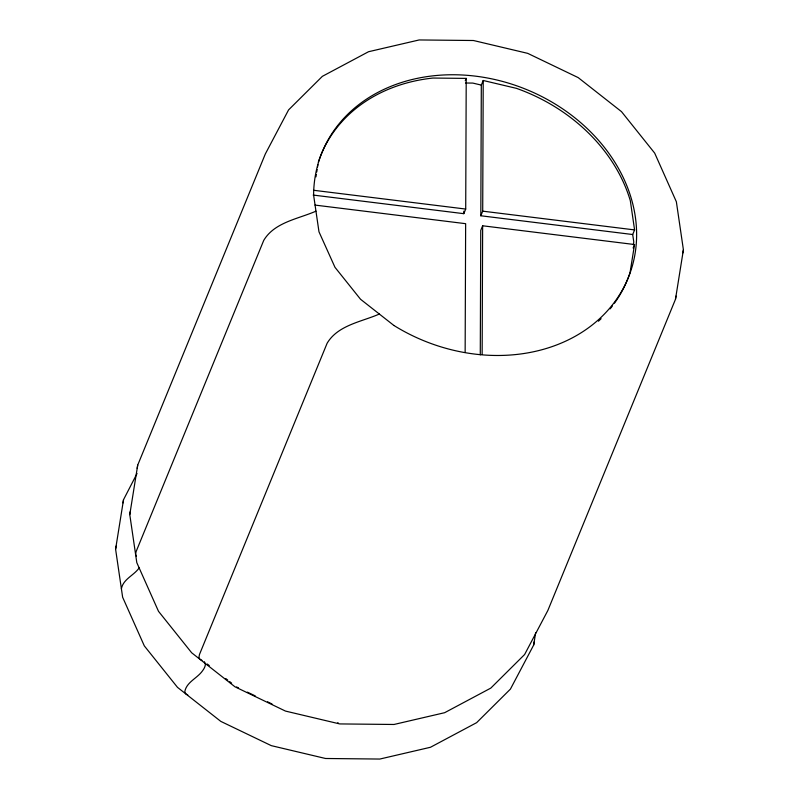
<?xml version="1.0" encoding="UTF-8"?>
<svg xmlns="http://www.w3.org/2000/svg" width="799" height="799" viewBox="0 0 799 799"><rect width="100%" height="100%" fill="white"/><g stroke="black" fill="none" stroke-linecap="round" stroke-linejoin="round"><path stroke-width="1.2" d="M313.168 195.066L463.81 213.673L463.82 211.176M465.148 351.86L465.647 223.68L314.996 205.083M463.81 213.673L465.707 209.058L466.216 78.392L432.898 78.052A165.453 135.7 22.3 0 0 318.312 162.197M480.279 354.836L480.758 230.392L482.646 225.787L634.536 244.534L630.041 272.649A165.453 135.7 22.3 0 1 614.491 303.171M632.698 234.526L480.818 215.77L481.318 85.094L483.215 80.489L516.494 88.369A165.453 135.7 22.3 0 1 630.321 200.719L634.586 229.912L632.698 234.526L633.787 241.977L633.407 244.364M482.147 353.967L482.646 225.787M480.818 215.77L482.706 211.156L483.215 80.489M534.211 641.797L533.682 645.023L510.431 689.088L476.633 722.666L430.461 747.275L379.825 759.05L325.543 758.491L271.3 745.647L220.804 721.387L177.498 687.36L144.319 645.892L122.637 597.243L115.595 549.193L123.525 499.695L137.038 473.507M129.778 514.616L137.708 465.128L265.318 153.977L288.569 109.912L322.367 76.334L368.539 51.725L419.175 39.95L473.457 40.509L527.7 53.353L578.196 77.613L621.502 111.64L654.681 153.108L676.363 201.757L683.405 249.807L675.475 299.305L547.864 610.456L524.613 654.521L490.816 688.099L444.644 712.698L394.007 724.473L339.725 723.924L285.483 711.08L234.986 686.81L191.67 652.783L158.502 611.315L136.809 562.666L129.778 514.616L130.277 511.55M315.965 176.859L316.364 174.412M316.754 171.975L317.143 169.528M317.533 167.081L317.922 164.644M533.682 645.023L535.64 632.808M122.996 502.921L123.525 499.695M115.595 549.193L116.095 546.116M137.178 468.354L137.708 465.128M682.905 252.883L683.405 249.807M675.475 299.305L676.004 296.079M121.398 588.833C123.126 579.075 133.972 575.44 139.206 567.859M465.268 80.689L466.216 78.392M633.118 248L634.536 244.534M315.955 211.166C298.287 218.936 274.556 222.192 263.74 240.379L136.13 551.53L135.58 554.256L136.419 556.304M379.345 314.037C361.667 321.807 337.937 325.063 327.121 343.25L199.51 654.401L198.961 657.128L199.8 659.175L201.967 660.383M465.537 83.006L472.828 83.086L481.318 85.094M313.817 190.302L465.707 209.058M482.706 211.156L634.586 229.912M337.667 722.825L338.237 722.905M238.452 687.829L236.514 686.98M247.4 692.134L255.221 695.889M267.515 701.802L271.99 703.949M187.785 694.96L185.618 693.742L184.789 691.704C186.507 681.947 197.353 678.311 202.586 670.731A22.821 8.669 -31.6 0 0 205.333 664.039L204.394 661.752M207.311 664.039L209.258 665.577M225.807 678.571L227.755 680.099M229.703 681.627L231.65 683.155M612.344 306.057A165.453 135.7 22.3 0 1 610.126 308.863M601.108 318.681A165.453 135.7 22.3 0 1 598.431 321.208M393.907 325.473L360.539 299.265L334.981 267.315L318.981 231.81L313.617 195.176A165.453 135.7 22.3 0 1 503.7 81.748A165.453 135.7 22.3 0 1 626.706 281.378A165.453 135.7 22.3 0 1 393.907 325.473"/></g></svg>
